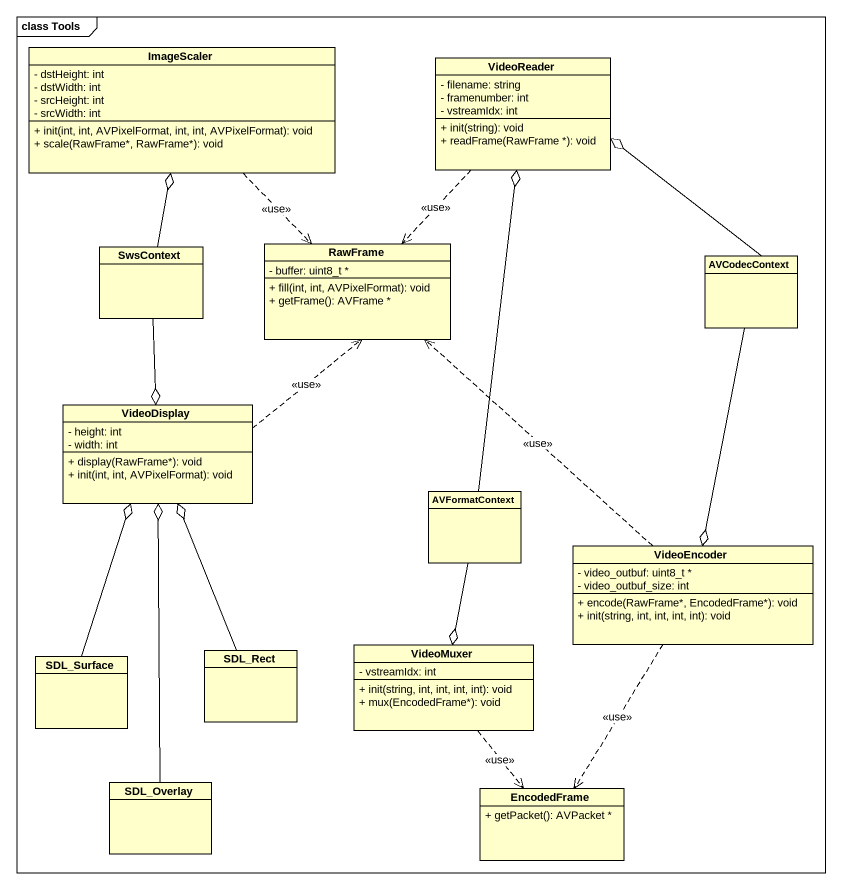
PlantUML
@startuml
mainframe class Tools
hide circle
hide empty members
skinparam classAttributeIconSize 0
class ImageScaler {
  - dstHeight: int
  - dstWidth: int
  - srcHeight: int
  - srcWidth: int
  + init(int, int, AVPixelFormat, int, int, AVPixelFormat): void
  + scale(RawFrame*, RawFrame*): void
}
class VideoReader {
  - filename: string
  - framenumber: int
  - vstreamIdx: int
  + init(string): void
  + readFrame(RawFrame *): void
}
class SwsContext
class RawFrame {
  - buffer: uint8_t *
  + fill(int, int, AVPixelFormat): void
  + getFrame(): AVFrame *
}
class AVCodecContext
class VideoDisplay {
  - height: int
  - width: int
  + display(RawFrame*): void
  + init(int, int, AVPixelFormat): void
}
class AVFormatContext
class VideoEncoder {
  - video_outbuf: uint8_t *
  - video_outbuf_size: int
  + encode(RawFrame*, EncodedFrame*): void
  + init(string, int, int, int, int): void
}
class VideoMuxer {
  - vstreamIdx: int
  + init(string, int, int, int, int): void
  + mux(EncodedFrame*): void
}
class SDL_Surface
class SDL_Rect
class SDL_Overlay
class EncodedFrame {
  + getPacket(): AVPacket *
}
ImageScaler ..> RawFrame : <<use>>
VideoReader ..> RawFrame : <<use>>
SwsContext -up-o ImageScaler
SwsContext --o VideoDisplay
AVCodecContext -up-o VideoReader
AVCodecContext --o VideoEncoder
VideoDisplay .up.> RawFrame : <<use>>
AVFormatContext -up-o VideoReader
AVFormatContext --o VideoMuxer
VideoEncoder .up.> RawFrame : <<use>>
VideoEncoder ..> EncodedFrame : <<use>>
VideoMuxer ..> EncodedFrame : <<use>>
SDL_Surface -up-o VideoDisplay
SDL_Rect -up-o VideoDisplay
SDL_Overlay -up-o VideoDisplay
@enduml
